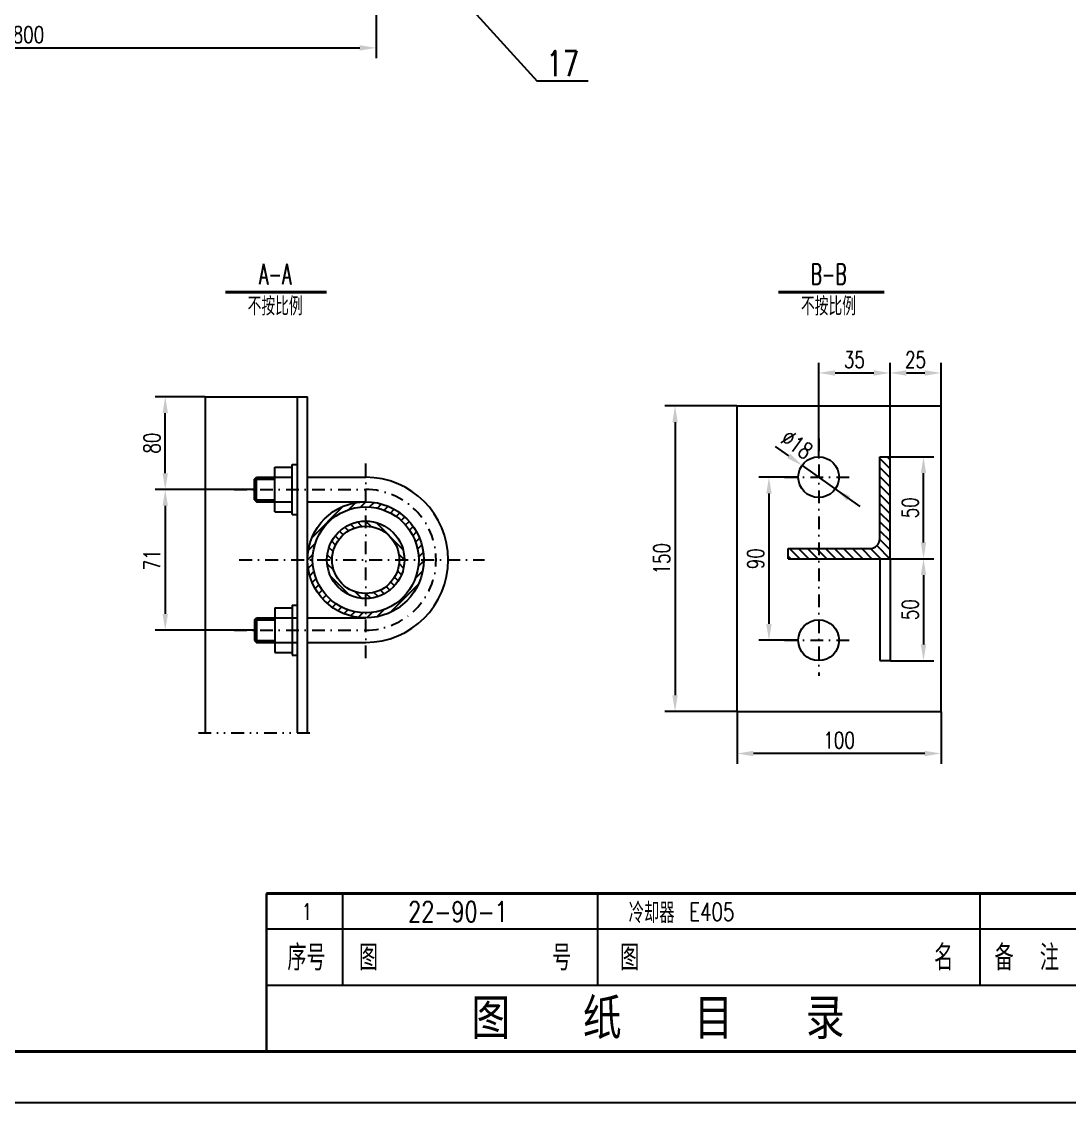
# Model space of a CAD drawing. Extents: x -8431 to -7574, y 1007 to 1601.
# Drawn here: x -8105.4 to -7899.9, y 1006.6 to 1218.7 of the extents above; entities that cross this region are included whole.
import ezdxf
from ezdxf.enums import TextEntityAlignment as Align

# ---------------------------------------------------------------- set-up
doc = ezdxf.new("R2010")
doc.units = 0
doc.header["$LTSCALE"] = 10
doc.header["$MEASUREMENT"] = 0
doc.linetypes.add('DASHDOT2', pattern=[0.5, 0.25, -0.125, 0, -0.125])
doc.linetypes.add('DIVIDE2', pattern=[0.625, 0.25, -0.125, 0, -0.125, 0, -0.125])
doc.layers.get('0').update_dxf_attribs({"linetype": 'CONTINUOUS'})
doc.layers.get('DEFPOINTS').update_dxf_attribs({"linetype": 'CONTINUOUS'})
doc.layers.add('1', color=2, linetype='CONTINUOUS')
doc.layers.add('2', color=1, linetype='CONTINUOUS')
doc.styles.add('CHINA', font='txt', dxfattribs={"bigfont": 'CHINA'})
doc.styles.add('HZ', font='txt', dxfattribs={"width": 0.75, "bigfont": 'hztxt'})
doc.styles.add('HZTXT', font='txt', dxfattribs={"width": 0.75, "bigfont": 'HZTXT'})
doc.styles.get("Standard").update_dxf_attribs({"font": 'simplex', "width": 0.75, "bigfont": 'hztxt'})
doc.dimstyles.get("Standard").update_dxf_attribs({"dimtxt": 0.18, "dimasz": 0.18, "dimexe": 0.18, "dimexo": 0.0625, "dimgap": 0.09, "dimtad": 0, "dimtih": 1, "dimtoh": 1, "dimdec": 4, "dimzin": 0, "dimtxsty": 'STANDARD', "dimcen": 0.09, "dimazin": 3, "dimtfac": 1, "dimtdec": 4, "dimtofl": 0, "dimtmove": 0, "dimatfit": 3, "dimtolj": 1, "dimtzin": 0})

# ---------------------------------------------------------------- blocks, each defined once
blk = doc.blocks.new('*D63')
at = {"color": 0, "linetype": 'BYBLOCK'}
for p, q in [((-8174.3, 1223.34), (-8174.3, 1211.51)), ((-8035.88, 1223.34), (-8035.88, 1211.51)), ((-8171.1, 1213.51), (-8039.08, 1213.51))]:
    blk.add_line(p, q, dxfattribs=at)
for points in [[(-8171.1, 1214.04), (-8171.1, 1212.98), (-8174.3, 1213.51)], [(-8039.08, 1214.04), (-8039.08, 1212.98), (-8035.88, 1213.51)]]:
    blk.add_solid(points, dxfattribs=at)
at = {"layer": 'DEFPOINTS', "color": 0, "linetype": 'BYBLOCK'}
for p in [(-8174.3, 1223.4), (-8035.88, 1223.4), (-8035.88, 1213.51)]:
    blk.add_point(p, dxfattribs=at)
at = {"color": 0, "linetype": 'BYBLOCK', "insert": (-8105.09, 1216.11), "char_height": 3.2, "attachment_point": 5, "style": 'HZ'}
blk.add_mtext('\\A1;1800', dxfattribs=at)
blk = doc.blocks.new('*D26')
at = {"color": 0, "linetype": 'BYBLOCK'}
for p, q in [((-8059.77, 1126.85), (-8079.23, 1126.85)), ((-8077.23, 1123.65), (-8077.23, 1102.45)), ((-8059.77, 1099.25), (-8079.23, 1099.25))]:
    blk.add_line(p, q, dxfattribs=at)
for points in [[(-8077.76, 1123.65), (-8076.69, 1123.65), (-8077.23, 1126.85)], [(-8077.76, 1102.45), (-8076.69, 1102.45), (-8077.23, 1099.25)]]:
    blk.add_solid(points, dxfattribs=at)
at = {"layer": 'DEFPOINTS', "color": 0, "linetype": 'BYBLOCK'}
for p in [(-8059.71, 1126.85), (-8077.23, 1099.25), (-8059.71, 1099.25)]:
    blk.add_point(p, dxfattribs=at)
at = {"color": 0, "linetype": 'BYBLOCK', "insert": (-8079.83, 1113.05), "char_height": 3.2, "attachment_point": 5, "rotation": 90, "style": 'HZ'}
blk.add_mtext('\\A1;71', dxfattribs=at)
blk = doc.blocks.new('*D66')
at = {"color": 0, "linetype": 'BYBLOCK'}
for p, q in [((-8069.37, 1145.05), (-8079.23, 1145.05)), ((-8077.23, 1130.05), (-8077.23, 1141.85)), ((-8059.77, 1126.85), (-8079.23, 1126.85))]:
    blk.add_line(p, q, dxfattribs=at)
for points in [[(-8077.76, 1141.85), (-8076.69, 1141.85), (-8077.23, 1145.05)], [(-8077.76, 1130.05), (-8076.69, 1130.05), (-8077.23, 1126.85)]]:
    blk.add_solid(points, dxfattribs=at)
at = {"layer": 'DEFPOINTS', "color": 0, "linetype": 'BYBLOCK'}
for p in [(-8077.23, 1145.05), (-8069.31, 1145.05), (-8059.71, 1126.85)]:
    blk.add_point(p, dxfattribs=at)
at = {"color": 0, "linetype": 'BYBLOCK', "insert": (-8079.83, 1135.95), "char_height": 3.2, "attachment_point": 5, "rotation": 90, "style": 'HZ'}
blk.add_mtext('\\A1;80', dxfattribs=at)
blk = doc.blocks.new('*D67')
at = {"color": 0, "linetype": 'BYBLOCK'}
for p, q in [((-7965.11, 1143.26), (-7979.22, 1143.26)), ((-7977.22, 1140.06), (-7977.22, 1086.46)), ((-7965.11, 1083.26), (-7979.22, 1083.26))]:
    blk.add_line(p, q, dxfattribs=at)
for points in [[(-7977.75, 1140.06), (-7976.69, 1140.06), (-7977.22, 1143.26)], [(-7977.75, 1086.46), (-7976.69, 1086.46), (-7977.22, 1083.26)]]:
    blk.add_solid(points, dxfattribs=at)
at = {"layer": 'DEFPOINTS', "color": 0, "linetype": 'BYBLOCK'}
for p in [(-7965.04, 1143.26), (-7977.22, 1083.26), (-7965.04, 1083.26)]:
    blk.add_point(p, dxfattribs=at)
at = {"color": 0, "linetype": 'BYBLOCK', "insert": (-7979.82, 1113.26), "char_height": 3.2, "attachment_point": 5, "rotation": 90, "style": 'HZ'}
blk.add_mtext('\\A1;150', dxfattribs=at)
blk = doc.blocks.new('*D68')
at = {"color": 0, "linetype": 'BYBLOCK'}
for p, q in [((-7934.98, 1133.26), (-7926.48, 1133.26)), ((-7928.48, 1116.46), (-7928.48, 1130.06)), ((-7934.98, 1113.26), (-7926.48, 1113.26))]:
    blk.add_line(p, q, dxfattribs=at)
for points in [[(-7929.01, 1130.06), (-7927.95, 1130.06), (-7928.48, 1133.26)], [(-7929.01, 1116.46), (-7927.95, 1116.46), (-7928.48, 1113.26)]]:
    blk.add_solid(points, dxfattribs=at)
at = {"layer": 'DEFPOINTS', "color": 0, "linetype": 'BYBLOCK'}
for p in [(-7935.04, 1133.26), (-7928.48, 1133.26), (-7935.04, 1113.26)]:
    blk.add_point(p, dxfattribs=at)
at = {"color": 0, "linetype": 'BYBLOCK', "insert": (-7931.08, 1123.26), "char_height": 3.2, "attachment_point": 5, "rotation": 90, "style": 'HZ'}
blk.add_mtext('\\A1;50', dxfattribs=at)
blk = doc.blocks.new('*D69')
at = {"color": 0, "linetype": 'BYBLOCK'}
for p, q in [((-7934.98, 1113.26), (-7926.48, 1113.26)), ((-7928.48, 1110.06), (-7928.48, 1096.46)), ((-7934.98, 1093.26), (-7926.48, 1093.26))]:
    blk.add_line(p, q, dxfattribs=at)
for points in [[(-7929.01, 1110.06), (-7927.95, 1110.06), (-7928.48, 1113.26)], [(-7929.01, 1096.46), (-7927.95, 1096.46), (-7928.48, 1093.26)]]:
    blk.add_solid(points, dxfattribs=at)
at = {"layer": 'DEFPOINTS', "color": 0, "linetype": 'BYBLOCK'}
for p in [(-7935.04, 1113.26), (-7935.04, 1093.26), (-7928.48, 1093.26)]:
    blk.add_point(p, dxfattribs=at)
at = {"color": 0, "linetype": 'BYBLOCK', "insert": (-7931.08, 1103.26), "char_height": 3.2, "attachment_point": 5, "rotation": 90, "style": 'HZ'}
blk.add_mtext('\\A1;50', dxfattribs=at)
blk = doc.blocks.new('*D70')
at = {"color": 0, "linetype": 'BYBLOCK'}
for p, q in [((-7949.04, 1133.32), (-7949.04, 1151.72)), ((-7935.04, 1133.32), (-7935.04, 1151.72)), ((-7945.84, 1149.72), (-7938.24, 1149.72))]:
    blk.add_line(p, q, dxfattribs=at)
for points in [[(-7945.84, 1150.25), (-7945.84, 1149.18), (-7949.04, 1149.72)], [(-7938.24, 1150.25), (-7938.24, 1149.18), (-7935.04, 1149.72)]]:
    blk.add_solid(points, dxfattribs=at)
at = {"layer": 'DEFPOINTS', "color": 0, "linetype": 'BYBLOCK'}
for p in [(-7935.04, 1149.72), (-7949.04, 1133.26), (-7935.04, 1133.26)]:
    blk.add_point(p, dxfattribs=at)
at = {"color": 0, "linetype": 'BYBLOCK', "insert": (-7942.04, 1152.32), "char_height": 3.2, "attachment_point": 5, "style": 'HZ'}
blk.add_mtext('\\A1;35', dxfattribs=at)
blk = doc.blocks.new('*D71')
at = {"color": 0, "linetype": 'BYBLOCK'}
for p, q in [((-7935.04, 1133.32), (-7935.04, 1151.72)), ((-7925.04, 1143.32), (-7925.04, 1151.72)), ((-7931.84, 1149.72), (-7928.24, 1149.72))]:
    blk.add_line(p, q, dxfattribs=at)
for points in [[(-7931.84, 1150.25), (-7931.84, 1149.18), (-7935.04, 1149.72)], [(-7928.24, 1150.25), (-7928.24, 1149.18), (-7925.04, 1149.72)]]:
    blk.add_solid(points, dxfattribs=at)
at = {"layer": 'DEFPOINTS', "color": 0, "linetype": 'BYBLOCK'}
for p in [(-7925.04, 1149.72), (-7925.04, 1143.26), (-7935.04, 1133.26)]:
    blk.add_point(p, dxfattribs=at)
at = {"color": 0, "linetype": 'BYBLOCK', "insert": (-7930.04, 1152.32), "char_height": 3.2, "attachment_point": 5, "style": 'HZ'}
blk.add_mtext('\\A1;25', dxfattribs=at)
blk = doc.blocks.new('*D72')
at = {"color": 0, "linetype": 'BYBLOCK'}
for p, q in [((-7965.04, 1083.2), (-7965.04, 1073.04)), ((-7925.04, 1083.2), (-7925.04, 1073.04)), ((-7928.24, 1075.04), (-7961.84, 1075.04))]:
    blk.add_line(p, q, dxfattribs=at)
for points in [[(-7961.84, 1075.57), (-7961.84, 1074.51), (-7965.04, 1075.04)], [(-7928.24, 1075.57), (-7928.24, 1074.51), (-7925.04, 1075.04)]]:
    blk.add_solid(points, dxfattribs=at)
at = {"layer": 'DEFPOINTS', "color": 0, "linetype": 'BYBLOCK'}
for p in [(-7965.04, 1083.26), (-7925.04, 1083.26), (-7965.04, 1075.04)]:
    blk.add_point(p, dxfattribs=at)
at = {"color": 0, "linetype": 'BYBLOCK', "insert": (-7945.04, 1077.64), "char_height": 3.2, "attachment_point": 5, "style": 'HZ'}
blk.add_mtext('\\A1;100', dxfattribs=at)
blk = doc.blocks.new('*D73')
at = {"color": 0, "linetype": 'BYBLOCK'}
for p, q in [((-7954.91, 1133.44), (-7957.51, 1135.29)), ((-7949.13, 1129.26), (-7948.95, 1129.26)), ((-7949.04, 1129.17), (-7949.04, 1129.35))]:
    blk.add_line(p, q, dxfattribs=at)
for points in [[(-7954.6, 1133.87), (-7955.22, 1133), (-7952.3, 1131.58)], [(-7942.87, 1125.52), (-7943.49, 1124.65), (-7945.78, 1126.94)]]:
    blk.add_solid(points, dxfattribs=at)
at = {"layer": 'DEFPOINTS', "color": 0, "linetype": 'BYBLOCK'}
for p in [(-7952.3, 1131.58), (-7945.78, 1126.94)]:
    blk.add_point(p, dxfattribs=at)
at = {"color": 0, "linetype": 'BYBLOCK', "insert": (-7953.31, 1135.7), "char_height": 3.2, "attachment_point": 5, "rotation": 324.5502, "style": 'HZ'}
blk.add_mtext('\\A1;∅18', dxfattribs=at)
blk = doc.blocks.new('*D42')
at = {"color": 0, "linetype": 'BYBLOCK'}
for p, q in [((-7953.11, 1129.26), (-7960.8, 1129.26)), ((-7958.8, 1126.06), (-7958.8, 1100.46)), ((-7953.11, 1097.26), (-7960.8, 1097.26))]:
    blk.add_line(p, q, dxfattribs=at)
for points in [[(-7959.33, 1126.06), (-7958.27, 1126.06), (-7958.8, 1129.26)], [(-7959.33, 1100.46), (-7958.27, 1100.46), (-7958.8, 1097.26)]]:
    blk.add_solid(points, dxfattribs=at)
at = {"layer": 'DEFPOINTS', "color": 0, "linetype": 'BYBLOCK'}
for p in [(-7953.04, 1129.26), (-7958.8, 1097.26), (-7953.04, 1097.26)]:
    blk.add_point(p, dxfattribs=at)
at = {"color": 0, "linetype": 'BYBLOCK', "insert": (-7961.4, 1113.26), "char_height": 3.2, "attachment_point": 5, "rotation": 90, "style": 'HZ'}
blk.add_mtext('\\A1;90', dxfattribs=at)

msp = doc.modelspace()

# ---------------------------------------------------------------- hatches: boundary and pattern name
at = {"layer": '1'}
h = msp.add_hatch(dxfattribs=at)
h.set_pattern_fill('ANSI31', color=256, scale=10, angle=90, style=0)
h.paths.add_polyline_path([(-7935.043, 1133.262), (-7937.043, 1133.262), (-7937.043, 1117.262, -0.4142136), (-7939.043, 1115.262), (-7949.043, 1115.262), (-7949.043, 1113.262), (-7935.043, 1113.262)])
h.paths.add_polyline_path([(-7949.043, 1115.262), (-7955.043, 1115.262), (-7955.043, 1113.262), (-7949.043, 1113.262)])
h = msp.add_hatch(dxfattribs=at)
h.set_pattern_fill('ANSI31', color=256, scale=10, style=0)
h.paths.add_polyline_path([(-8037.91, 1123.447), (-8037.91, 1124.447, 0.4142136), (-8049.31, 1113.047), (-8048.31, 1113.047, -0.4142136)])
h.paths.add_polyline_path([(-8048.31, 1113.047), (-8049.31, 1113.047, 0.4142136), (-8037.91, 1101.647), (-8037.91, 1102.647, -0.4142136)])
h.paths.add_polyline_path([(-8026.51, 1113.047), (-8027.51, 1113.047, -0.4142136), (-8037.91, 1102.647), (-8037.91, 1101.647, 0.4142136)])
h.paths.add_polyline_path([(-8037.91, 1124.447), (-8037.91, 1123.447, -0.4142136), (-8027.51, 1113.047), (-8026.51, 1113.047, 0.4142136)])
h = msp.add_hatch(dxfattribs=at)
h.set_pattern_fill('ANSI31', color=256, scale=10, angle=90, style=0)
h.paths.add_polyline_path([(-8037.91, 1119.647), (-8037.91, 1120.647, 0.4142136), (-8045.51, 1113.047), (-8044.51, 1113.047, -0.4142136)])
h.paths.add_polyline_path([(-8044.51, 1113.047), (-8045.51, 1113.047, 0.4142136), (-8037.91, 1105.447), (-8037.91, 1106.447, -0.4142136)])
h.paths.add_polyline_path([(-8030.31, 1113.047), (-8031.31, 1113.047, -0.4142136), (-8037.91, 1106.447), (-8037.91, 1105.447, 0.4142136)])
h.paths.add_polyline_path([(-8037.91, 1120.647), (-8037.91, 1119.647, -0.4142136), (-8031.31, 1113.047), (-8030.31, 1113.047, 0.4142136)])

# ---------------------------------------------------------------- linework, layer by layer
at = {"layer": '1', "linetype": 'DASHDOT2'}
for p, q in [((-8035.88, 1234.421), (-8035.88, 1213.019)), ((-7949.043, 1136.847), (-7949.043, 1090.276)), ((-8037.91, 1093.761), (-8037.91, 1132.617)), ((-7955.741, 1129.262), (-7942.013, 1129.262)), ((-8063.71, 1126.847), (-8037.91, 1126.847)), ((-8062.704, 1113.047), (-8014.592, 1113.047)), ((-8063.71, 1099.247), (-8037.91, 1099.247)), ((-7955.741, 1097.262), (-7942.013, 1097.262))]:
    msp.add_line(p, q, dxfattribs=at)
at = {"layer": '1'}
for p, q in [((-8020.282, 1224.605), (-8004.274, 1206.954)), ((-7952.301, 1131.582), (-7940.968, 1123.513)), ((-8042.371, 1029.581), (-8042.371, 1047.581)), ((-7992.371, 1029.581), (-7992.371, 1047.581)), ((-7917.371, 1029.581), (-7917.371, 1047.581)), ((-7897.371, 1040.581), (-8057.371, 1040.581)), ((-8057.371, 1029.581), (-7897.371, 1029.581)), ((-8423.371, 1006.581), (-7582.371, 1006.581))]:
    msp.add_line(p, q, dxfattribs=at)
at = {"layer": '1', "linetype": 'DIVIDE2'}
msp.add_line((-8070.724, 1079.077), (-8047.937, 1079.077), dxfattribs=at)
at = {"layer": '1', "linetype": 'DASHDOT2'}
msp.add_arc((-8037.91, 1113.047), 13.8, 270, 90, dxfattribs=at)
at = {"layer": '2'}
for p, q in [((-7994.274, 1206.954), (-8004.274, 1206.954)), ((-8069.31, 1079.077), (-8069.31, 1145.047)), ((-8049.31, 1113.047), (-8049.31, 1145.047)), ((-7965.043, 1143.262), (-7925.043, 1143.262)), ((-7965.043, 1083.262), (-7965.043, 1143.262)), ((-7925.043, 1083.262), (-7925.043, 1143.262)), ((-7937.043, 1117.262), (-7937.043, 1133.262)), ((-7937.043, 1133.262), (-7935.043, 1133.262)), ((-7935.043, 1113.262), (-7935.043, 1133.262)), ((-8055.71, 1131.247), (-8052.31, 1131.247)), ((-8052.31, 1131.747), (-8051.31, 1131.747)), ((-8059.71, 1128.847), (-8059.31, 1129.247)), ((-8059.31, 1129.247), (-8052.31, 1129.247)), ((-8059.31, 1128.847), (-8055.71, 1128.847)), ((-8049.31, 1129.247), (-8037.91, 1129.247)), ((-8059.71, 1124.847), (-8059.31, 1124.447)), ((-8059.31, 1124.847), (-8055.71, 1124.847)), ((-8059.31, 1124.447), (-8052.31, 1124.447)), ((-8049.31, 1124.447), (-8037.91, 1124.447)), ((-8055.71, 1122.447), (-8052.31, 1122.447)), ((-8052.31, 1121.947), (-8051.31, 1121.947)), ((-7955.043, 1115.262), (-7939.043, 1115.262)), ((-7955.043, 1113.262), (-7955.043, 1115.262)), ((-8049.31, 1079.077), (-8049.31, 1113.047)), ((-7955.043, 1113.262), (-7935.043, 1113.262)), ((-7937.043, 1113.262), (-7937.043, 1093.262)), ((-7935.043, 1113.262), (-7935.043, 1093.262)), ((-8055.71, 1103.647), (-8052.31, 1103.647)), ((-8052.31, 1104.147), (-8051.31, 1104.147)), ((-8059.71, 1101.247), (-8059.31, 1101.647)), ((-8059.31, 1101.647), (-8051.31, 1101.647)), ((-8059.31, 1101.247), (-8055.71, 1101.247)), ((-8049.31, 1101.647), (-8037.91, 1101.647)), ((-8059.71, 1097.247), (-8059.31, 1096.847)), ((-8059.31, 1097.247), (-8055.71, 1097.247)), ((-8059.31, 1096.847), (-8051.31, 1096.847)), ((-8049.31, 1096.847), (-8037.91, 1096.847)), ((-8055.71, 1094.847), (-8052.31, 1094.847)), ((-8052.31, 1094.347), (-8051.31, 1094.347)), ((-7937.043, 1093.262), (-7935.043, 1093.262)), ((-7965.043, 1083.262), (-7925.043, 1083.262))]:
    msp.add_line(p, q, dxfattribs=at)
at = {"layer": '2', "linetype": 'CONTINUOUS'}
for p, q in [((-8069.31, 1145.047), (-8049.31, 1145.047)), ((-8051.31, 1079.077), (-8051.31, 1145.047)), ((-8055.71, 1122.447), (-8055.71, 1131.247)), ((-8052.31, 1121.947), (-8052.31, 1131.747)), ((-8059.71, 1124.847), (-8059.71, 1128.847)), ((-8059.31, 1124.447), (-8059.31, 1129.247)), ((-8055.71, 1103.647), (-8055.71, 1094.847)), ((-8052.31, 1104.147), (-8052.31, 1094.347)), ((-8059.71, 1101.247), (-8059.71, 1097.247)), ((-8059.31, 1101.647), (-8059.31, 1096.847))]:
    msp.add_line(p, q, dxfattribs=at)
at = {"layer": '2'}
for points, const_width in [([(-8065.44, 1165.546), (-8045.587, 1165.546)], 0.6), ([(-7956.954, 1165.546), (-7936.194, 1165.546)], 0.6), ([(-7897.371, 1047.581), (-8057.371, 1047.581)], 0.6), ([(-8057.371, 1047.581), (-8057.371, 1016.581)], 0.5), ([(-8398.371, 1016.581), (-7592.371, 1016.581)], 0.6), ([(-8057.371, 1016.581), (-7897.371, 1016.581)], 0.5), ([(-8057.371, 1016.581), (-7897.371, 1016.581)], 0.5)]:
    msp.add_lwpolyline(points, dxfattribs=dict(at, const_width=const_width))
for centre, radius in [((-7949.043, 1129.262), 4), ((-8037.91, 1113.047), 11.4), ((-8037.91, 1113.047), 10.4), ((-8037.91, 1113.047), 7.6), ((-8037.91, 1113.047), 6.6), ((-7949.043, 1097.262), 4)]:
    msp.add_circle(centre, radius, dxfattribs=at)
for centre, radius, end in [((-8037.91, 1113.047), 16.2, 90), ((-7939.043, 1117.262), 2, 360)]:
    msp.add_arc(centre, radius, 270, end, dxfattribs=at)

# ---------------------------------------------------------------- texts
at = {"layer": '1', "style": 'HZ'}
for s, height, width, p in [('17', 4.992, 0.75, (-7999.274, 1207.953)), ('A-A', 4, 0.6, (-8055.664, 1167.108)), ('B-B', 4, 0.6, (-7947.123, 1167.108)), ('不按比例', 3.6, 0.75, (-8055.664, 1161.008)), ('不按比例', 3.6, 0.75, (-7947.123, 1161.008)), ('1', 3.2, 0.75, (-8049.412, 1042.385))]:
    msp.add_text(s, height=height, dxfattribs=dict(at, width=width)).set_placement(p, align=Align.CENTER)
at = {"layer": '1', "style": 'HZ', "width": 0.75}
for s, height, p in [('22-90-1', 4, (-8019.809, 1044.007)), ('冷却器', 4, (-7981.82, 1043.971)), ('E405', 3.5, (-7970.013, 1043.971))]:
    msp.add_text(s, height=height, dxfattribs=at).set_placement(p, align=Align.MIDDLE)
at = {"layer": '1', "style": 'HZTXT', "width": 0.75}
for s, p in [('序号', (-8053.273, 1032.47)), ('图', (-8039.234, 1032.47)), ('号', (-8001.324, 1032.47)), ('图', (-7987.997, 1032.47)), ('名', (-7926.394, 1032.47)), ('备', (-7914.547, 1032.47)), ('注', (-7905.662, 1032.47))]:
    msp.add_text(s, height=5, dxfattribs=at).set_placement(p)
at = {"layer": '1', "style": 'CHINA'}
msp.add_text('图  纸  目  录', height=8, dxfattribs=at).set_placement((-8017.164, 1019.012))

# ---------------------------------------------------------------- dimensions: what is measured, and where the dimension line sits
at = {"layer": '1'}
for base, p1, p2, text, picture, middle in [((-8035.88, 1213.51), (-8174.297, 1223.404), (-8035.88, 1223.404), '1800', '*D63', (-8105.089, 1216.11)), ((-7935.043, 1149.715), (-7949.043, 1133.262), (-7935.043, 1133.262), '35', '*D70', (-7942.043, 1152.315)), ((-7925.043, 1149.715), (-7935.043, 1133.262), (-7925.043, 1143.262), '25', '*D71', (-7930.043, 1152.315)), ((-7965.043, 1075.04), (-7925.043, 1083.262), (-7965.043, 1083.262), '100', '*D72', (-7945.043, 1077.64))]:
    dim = msp.add_linear_dim(base=base, p1=p1, p2=p2, text=text, dimstyle='STANDARD', override={"dimtxt": 3.2, "dimasz": 3.2, "dimexe": 2, "dimgap": 1, "dimtad": 1, "dimtih": 0, "dimtoh": 0, "dimdec": 2, "dimtxsty": 'HZ', "dimtdec": 2}, dxfattribs=at)
    dim.commit()
    dim.dimension.update_dxf_attribs({"geometry": picture, "text_midpoint": middle})
for base, p1, p2, text, picture, middle in [((-8077.227, 1145.047), (-8059.71, 1126.847), (-8069.31, 1145.047), '80', '*D66', (-8079.827, 1135.947)), ((-7977.222, 1083.262), (-7965.043, 1143.262), (-7965.043, 1083.262), '150', '*D67', (-7979.822, 1113.262)), ((-7928.479, 1133.262), (-7935.043, 1113.262), (-7935.043, 1133.262), '50', '*D68', (-7931.079, 1123.262)), ((-7958.801, 1097.262), (-7953.043, 1129.262), (-7953.043, 1097.262), '90', '*D42', (-7961.401, 1113.262)), ((-8077.227, 1099.247), (-8059.71, 1126.847), (-8059.71, 1099.247), '71', '*D26', (-8079.827, 1113.047)), ((-7928.479, 1093.262), (-7935.043, 1113.262), (-7935.043, 1093.262), '50', '*D69', (-7931.079, 1103.262))]:
    dim = msp.add_linear_dim(base=base, p1=p1, p2=p2, angle=90, text=text, dimstyle='STANDARD', override={"dimtxt": 3.2, "dimasz": 3.2, "dimexe": 2, "dimgap": 1, "dimtad": 1, "dimtih": 0, "dimtoh": 0, "dimdec": 2, "dimtxsty": 'HZ', "dimtdec": 2}, dxfattribs=at)
    dim.commit()
    dim.dimension.update_dxf_attribs({"geometry": picture, "text_midpoint": middle})
dim = msp.add_diameter_dim_2p(p1=(-7945.784, 1126.942), p2=(-7952.301, 1131.582), text='%%c18', dimstyle='STANDARD', override={"dimtxt": 3.2, "dimasz": 3.2, "dimexe": 2, "dimgap": 1, "dimtad": 1, "dimtih": 0, "dimtoh": 0, "dimdec": 2, "dimtxsty": 'HZ', "dimtdec": 2}, dxfattribs=at)
dim.commit()
dim.dimension.update_dxf_attribs({"geometry": '*D73', "text_midpoint": (-7953.308, 1135.701), "dimtype": 163})

doc.saveas('drawing.dxf')
